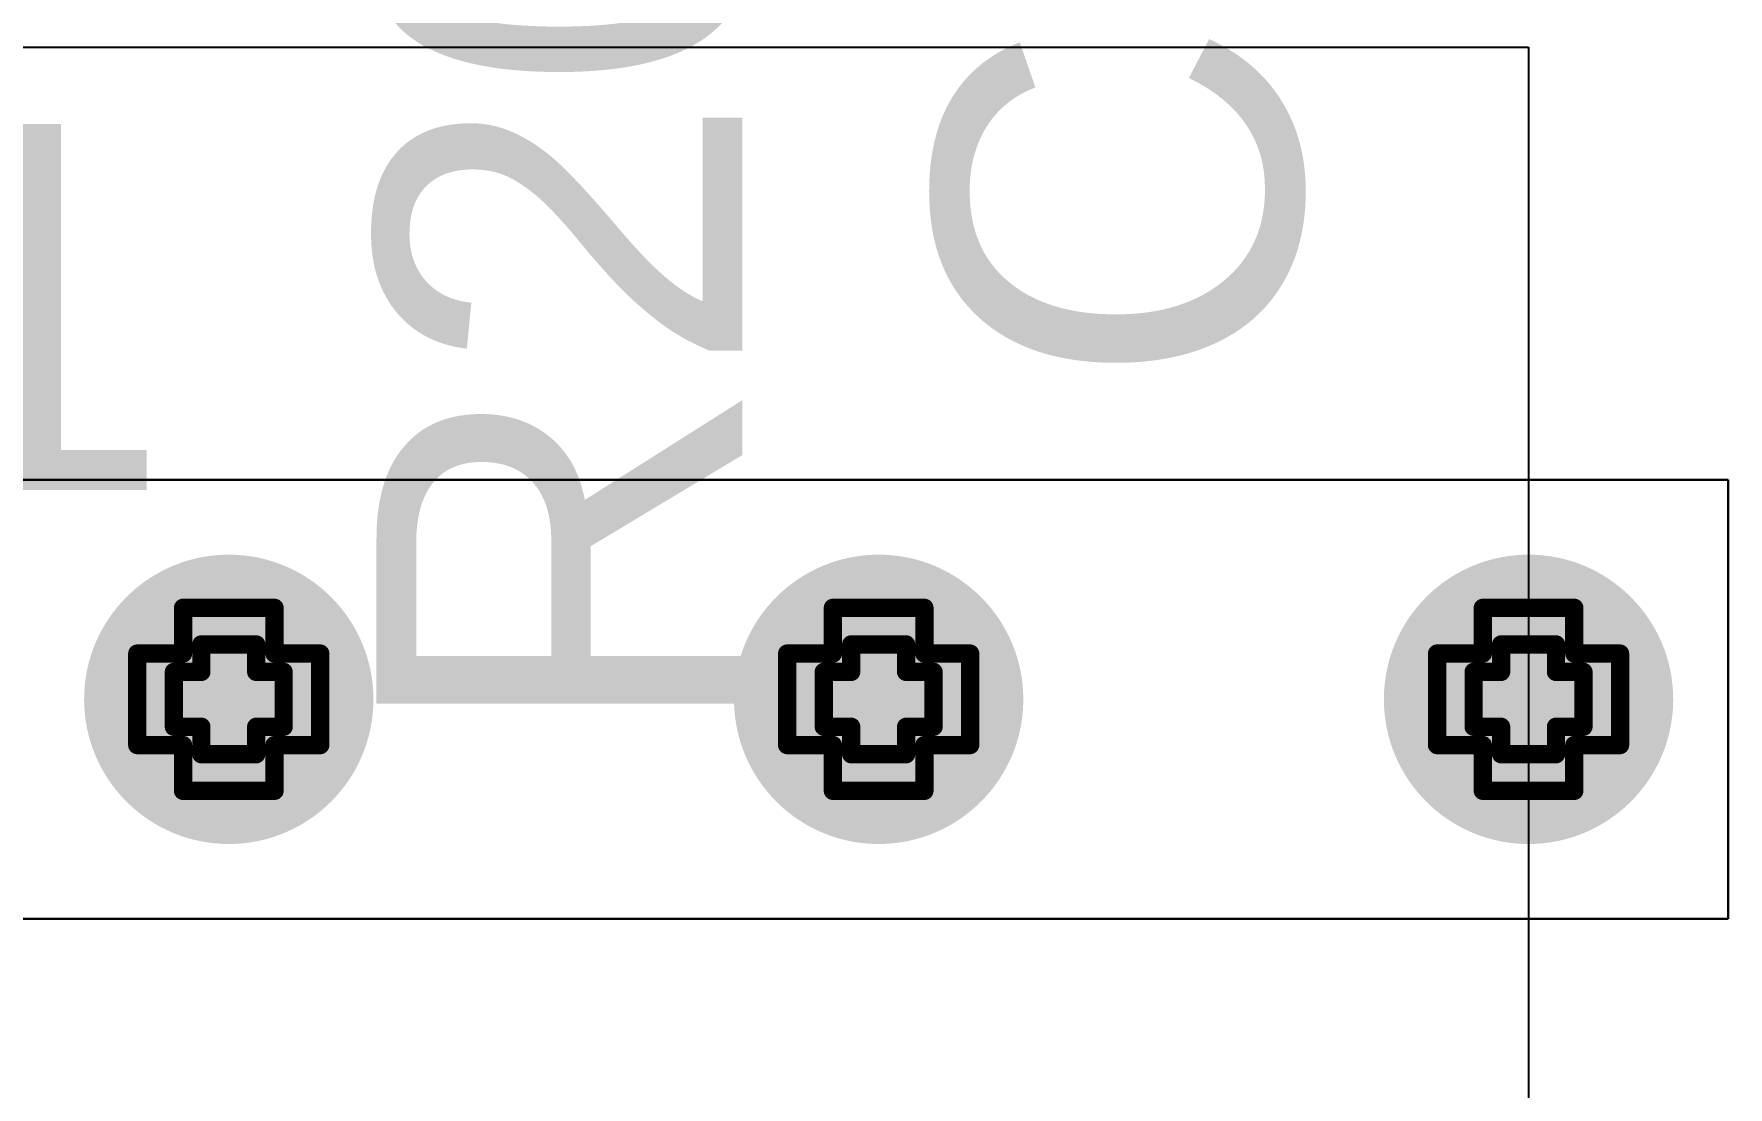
# Model space of a CAD drawing. Header units: inches. Extents: x -7 to 5163, y -3 to 5149.
# Drawn here: x 32.704 to 37.407, y 125.587 to 128.51 of the extents above; entities that cross this region are included whole.
import ezdxf

# ---------------------------------------------------------------- set-up
doc = ezdxf.new("R2010")
doc.units = ezdxf.units.IN
for name, color, linetype in [('Bottom Layer', 5, 'Continuous'), ('Bottom Solder', 6, 'Continuous'), ('Drill Drawing', 1, 'Continuous'), ('GND', 76, 'Continuous'), ('PWR', 16, 'Continuous'), ('Top Layer', 1, 'Continuous'), ('Top Overlay', 2, 'Continuous'), ('Top Solder', 216, 'Continuous'), ('Via Holes', 16, 'Continuous')]:
    doc.layers.add(name, color=color, linetype=linetype)
doc.styles.add('Arial', font='', dxfattribs={"height": 0.2})
doc.styles.get('Arial').set_extended_font_data('Arial')

msp = doc.modelspace()

# ---------------------------------------------------------------- hatches: boundary and pattern name
at = {"layer": 'Bottom Layer'}
h = msp.add_hatch(color=5, dxfattribs=at)
edge = h.paths.add_edge_path()
edge.add_arc((33.2447, 126.6631), 0.3, 0, 360)
h = msp.add_hatch(color=5, dxfattribs=at)
edge = h.paths.add_edge_path()
edge.add_arc((35.0489, 126.6631), 0.3, 0, 360)
h = msp.add_hatch(color=5, dxfattribs=at)
edge = h.paths.add_edge_path()
edge.add_arc((36.8531, 126.6631), 0.3, 0, 360)
at = {"layer": 'Bottom Solder'}
h = msp.add_hatch(color=6, dxfattribs=at)
edge = h.paths.add_edge_path()
edge.add_arc((33.2447, 126.6631), 0.4016, 0, 360)
h = msp.add_hatch(color=6, dxfattribs=at)
edge = h.paths.add_edge_path()
edge.add_arc((35.0489, 126.6631), 0.4016, 0, 360)
h = msp.add_hatch(color=6, dxfattribs=at)
edge = h.paths.add_edge_path()
edge.add_arc((36.8531, 126.6631), 0.4016, 0, 360)
at = {"layer": 'GND'}
h = msp.add_hatch(color=76, dxfattribs=at)
edge = h.paths.add_edge_path()
edge.add_arc((33.2447, 126.6631), 0.3, 0, 360)
h = msp.add_hatch(color=76, dxfattribs=at)
edge = h.paths.add_edge_path()
edge.add_arc((35.0489, 126.6631), 0.3, 0, 360)
h = msp.add_hatch(color=76, dxfattribs=at)
edge = h.paths.add_edge_path()
edge.add_arc((36.8531, 126.6631), 0.3, 0, 360)
at = {"layer": 'PWR'}
h = msp.add_hatch(color=16, dxfattribs=at)
edge = h.paths.add_edge_path()
edge.add_arc((33.2447, 126.6631), 0.3, 0, 360)
h = msp.add_hatch(color=16, dxfattribs=at)
edge = h.paths.add_edge_path()
edge.add_arc((35.0489, 126.6631), 0.3, 0, 360)
h = msp.add_hatch(color=16, dxfattribs=at)
edge = h.paths.add_edge_path()
edge.add_arc((36.8531, 126.6631), 0.3, 0, 360)
at = {"layer": 'Top Layer'}
h = msp.add_hatch(color=1, dxfattribs=at)
edge = h.paths.add_edge_path()
edge.add_arc((33.2447, 126.6631), 0.3, 0, 360)
h = msp.add_hatch(color=1, dxfattribs=at)
edge = h.paths.add_edge_path()
edge.add_arc((35.0489, 126.6631), 0.3, 0, 360)
h = msp.add_hatch(color=1, dxfattribs=at)
edge = h.paths.add_edge_path()
edge.add_arc((36.8531, 126.6631), 0.3, 0, 360)
at = {"layer": 'Top Solder'}
h = msp.add_hatch(color=216, dxfattribs=at)
edge = h.paths.add_edge_path()
edge.add_arc((33.2447, 126.6631), 0.4016, 0, 360)
h = msp.add_hatch(color=216, dxfattribs=at)
edge = h.paths.add_edge_path()
edge.add_arc((35.0489, 126.6631), 0.4016, 0, 360)
h = msp.add_hatch(color=216, dxfattribs=at)
edge = h.paths.add_edge_path()
edge.add_arc((36.8531, 126.6631), 0.4016, 0, 360)
at = {"layer": 'Via Holes'}
h = msp.add_hatch(color=7, dxfattribs=at)
edge = h.paths.add_edge_path()
edge.add_arc((33.2447, 126.6631), 0.15, 0, 360)
h = msp.add_hatch(color=7, dxfattribs=at)
edge = h.paths.add_edge_path()
edge.add_arc((35.0489, 126.6631), 0.15, 0, 360)
h = msp.add_hatch(color=7, dxfattribs=at)
edge = h.paths.add_edge_path()
edge.add_arc((36.8531, 126.6631), 0.15, 0, 360)

# ---------------------------------------------------------------- linework, layer by layer
at = {"layer": 'Drill Drawing'}
for points in [[(33.1177, 126.7901, 0.0508, 0.0508, 0), (33.1177, 126.9171, 0.0508, 0.0508, 0)], [(33.1177, 126.9171, 0.0508, 0.0508, 0), (33.3717, 126.9171, 0.0508, 0.0508, 0)], [(33.3717, 126.7901, 0.0508, 0.0508, 0), (33.3717, 126.9171, 0.0508, 0.0508, 0)], [(34.9219, 126.7901, 0.0508, 0.0508, 0), (34.9219, 126.9171, 0.0508, 0.0508, 0)], [(34.9219, 126.9171, 0.0508, 0.0508, 0), (35.1759, 126.9171, 0.0508, 0.0508, 0)], [(35.1759, 126.7901, 0.0508, 0.0508, 0), (35.1759, 126.9171, 0.0508, 0.0508, 0)], [(36.7261, 126.7901, 0.0508, 0.0508, 0), (36.7261, 126.9171, 0.0508, 0.0508, 0)], [(36.7261, 126.9171, 0.0508, 0.0508, 0), (36.9801, 126.9171, 0.0508, 0.0508, 0)], [(36.9801, 126.7901, 0.0508, 0.0508, 0), (36.9801, 126.9171, 0.0508, 0.0508, 0)], [(32.9907, 126.5361, 0.0508, 0.0508, 0), (32.9907, 126.7901, 0.0508, 0.0508, 0)], [(32.9907, 126.7901, 0.0508, 0.0508, 0), (33.1177, 126.7901, 0.0508, 0.0508, 0)], [(33.1685, 126.7393, 0.0508, 0.0508, 0), (33.1685, 126.8155, 0.0508, 0.0508, 0)], [(33.1685, 126.8155, 0.0508, 0.0508, 0), (33.3209, 126.8155, 0.0508, 0.0508, 0)], [(33.3209, 126.7393, 0.0508, 0.0508, 0), (33.3209, 126.8155, 0.0508, 0.0508, 0)], [(33.3717, 126.7901, 0.0508, 0.0508, 0), (33.4987, 126.7901, 0.0508, 0.0508, 0)], [(33.4987, 126.5361, 0.0508, 0.0508, 0), (33.4987, 126.7901, 0.0508, 0.0508, 0)], [(34.7949, 126.5361, 0.0508, 0.0508, 0), (34.7949, 126.7901, 0.0508, 0.0508, 0)], [(34.7949, 126.7901, 0.0508, 0.0508, 0), (34.9219, 126.7901, 0.0508, 0.0508, 0)], [(34.9727, 126.7393, 0.0508, 0.0508, 0), (34.9727, 126.8155, 0.0508, 0.0508, 0)], [(34.9727, 126.8155, 0.0508, 0.0508, 0), (35.1251, 126.8155, 0.0508, 0.0508, 0)], [(35.1251, 126.7393, 0.0508, 0.0508, 0), (35.1251, 126.8155, 0.0508, 0.0508, 0)], [(35.1759, 126.7901, 0.0508, 0.0508, 0), (35.3029, 126.7901, 0.0508, 0.0508, 0)], [(35.3029, 126.5361, 0.0508, 0.0508, 0), (35.3029, 126.7901, 0.0508, 0.0508, 0)], [(36.5991, 126.5361, 0.0508, 0.0508, 0), (36.5991, 126.7901, 0.0508, 0.0508, 0)], [(36.5991, 126.7901, 0.0508, 0.0508, 0), (36.7261, 126.7901, 0.0508, 0.0508, 0)], [(36.7769, 126.7393, 0.0508, 0.0508, 0), (36.7769, 126.8155, 0.0508, 0.0508, 0)], [(36.7769, 126.8155, 0.0508, 0.0508, 0), (36.9293, 126.8155, 0.0508, 0.0508, 0)], [(36.9293, 126.7393, 0.0508, 0.0508, 0), (36.9293, 126.8155, 0.0508, 0.0508, 0)], [(36.9801, 126.7901, 0.0508, 0.0508, 0), (37.1071, 126.7901, 0.0508, 0.0508, 0)], [(37.1071, 126.5361, 0.0508, 0.0508, 0), (37.1071, 126.7901, 0.0508, 0.0508, 0)], [(33.0923, 126.5869, 0.0508, 0.0508, 0), (33.0923, 126.7393, 0.0508, 0.0508, 0)], [(33.0923, 126.7393, 0.0508, 0.0508, 0), (33.1685, 126.7393, 0.0508, 0.0508, 0)], [(33.3209, 126.7393, 0.0508, 0.0508, 0), (33.3971, 126.7393, 0.0508, 0.0508, 0)], [(33.3971, 126.5869, 0.0508, 0.0508, 0), (33.3971, 126.7393, 0.0508, 0.0508, 0)], [(34.8965, 126.5869, 0.0508, 0.0508, 0), (34.8965, 126.7393, 0.0508, 0.0508, 0)], [(34.8965, 126.7393, 0.0508, 0.0508, 0), (34.9727, 126.7393, 0.0508, 0.0508, 0)], [(35.1251, 126.7393, 0.0508, 0.0508, 0), (35.2013, 126.7393, 0.0508, 0.0508, 0)], [(35.2013, 126.5869, 0.0508, 0.0508, 0), (35.2013, 126.7393, 0.0508, 0.0508, 0)], [(36.7007, 126.5869, 0.0508, 0.0508, 0), (36.7007, 126.7393, 0.0508, 0.0508, 0)], [(36.7007, 126.7393, 0.0508, 0.0508, 0), (36.7769, 126.7393, 0.0508, 0.0508, 0)], [(36.9293, 126.7393, 0.0508, 0.0508, 0), (37.0055, 126.7393, 0.0508, 0.0508, 0)], [(37.0055, 126.5869, 0.0508, 0.0508, 0), (37.0055, 126.7393, 0.0508, 0.0508, 0)], [(33.0923, 126.5869, 0.0508, 0.0508, 0), (33.1685, 126.5869, 0.0508, 0.0508, 0)], [(33.1685, 126.5107, 0.0508, 0.0508, 0), (33.1685, 126.5869, 0.0508, 0.0508, 0)], [(33.3209, 126.5869, 0.0508, 0.0508, 0), (33.3971, 126.5869, 0.0508, 0.0508, 0)], [(33.3209, 126.5107, 0.0508, 0.0508, 0), (33.3209, 126.5869, 0.0508, 0.0508, 0)], [(34.8965, 126.5869, 0.0508, 0.0508, 0), (34.9727, 126.5869, 0.0508, 0.0508, 0)], [(34.9727, 126.5107, 0.0508, 0.0508, 0), (34.9727, 126.5869, 0.0508, 0.0508, 0)], [(35.1251, 126.5869, 0.0508, 0.0508, 0), (35.2013, 126.5869, 0.0508, 0.0508, 0)], [(35.1251, 126.5107, 0.0508, 0.0508, 0), (35.1251, 126.5869, 0.0508, 0.0508, 0)], [(36.7007, 126.5869, 0.0508, 0.0508, 0), (36.7769, 126.5869, 0.0508, 0.0508, 0)], [(36.7769, 126.5107, 0.0508, 0.0508, 0), (36.7769, 126.5869, 0.0508, 0.0508, 0)], [(36.9293, 126.5869, 0.0508, 0.0508, 0), (37.0055, 126.5869, 0.0508, 0.0508, 0)], [(36.9293, 126.5107, 0.0508, 0.0508, 0), (36.9293, 126.5869, 0.0508, 0.0508, 0)], [(32.9907, 126.5361, 0.0508, 0.0508, 0), (33.1177, 126.5361, 0.0508, 0.0508, 0)], [(33.1177, 126.4091, 0.0508, 0.0508, 0), (33.1177, 126.5361, 0.0508, 0.0508, 0)], [(33.1685, 126.5107, 0.0508, 0.0508, 0), (33.3209, 126.5107, 0.0508, 0.0508, 0)], [(33.3717, 126.5361, 0.0508, 0.0508, 0), (33.4987, 126.5361, 0.0508, 0.0508, 0)], [(33.3717, 126.4091, 0.0508, 0.0508, 0), (33.3717, 126.5361, 0.0508, 0.0508, 0)], [(34.7949, 126.5361, 0.0508, 0.0508, 0), (34.9219, 126.5361, 0.0508, 0.0508, 0)], [(34.9219, 126.4091, 0.0508, 0.0508, 0), (34.9219, 126.5361, 0.0508, 0.0508, 0)], [(34.9727, 126.5107, 0.0508, 0.0508, 0), (35.1251, 126.5107, 0.0508, 0.0508, 0)], [(35.1759, 126.5361, 0.0508, 0.0508, 0), (35.3029, 126.5361, 0.0508, 0.0508, 0)], [(35.1759, 126.4091, 0.0508, 0.0508, 0), (35.1759, 126.5361, 0.0508, 0.0508, 0)], [(36.5991, 126.5361, 0.0508, 0.0508, 0), (36.7261, 126.5361, 0.0508, 0.0508, 0)], [(36.7261, 126.4091, 0.0508, 0.0508, 0), (36.7261, 126.5361, 0.0508, 0.0508, 0)], [(36.7769, 126.5107, 0.0508, 0.0508, 0), (36.9293, 126.5107, 0.0508, 0.0508, 0)], [(36.9801, 126.5361, 0.0508, 0.0508, 0), (37.1071, 126.5361, 0.0508, 0.0508, 0)], [(36.9801, 126.4091, 0.0508, 0.0508, 0), (36.9801, 126.5361, 0.0508, 0.0508, 0)], [(33.1177, 126.4091, 0.0508, 0.0508, 0), (33.3717, 126.4091, 0.0508, 0.0508, 0)], [(34.9219, 126.4091, 0.0508, 0.0508, 0), (35.1759, 126.4091, 0.0508, 0.0508, 0)], [(36.7261, 126.4091, 0.0508, 0.0508, 0), (36.9801, 126.4091, 0.0508, 0.0508, 0)]]:
    msp.add_lwpolyline(points, format="xyseb", dxfattribs=at)
for points in [[(33.105, 126.9171, 0.0254, 0.0254, 1), (33.1304, 126.9171, 0.0254, 0.0254, 1)], [(33.105, 126.9171, 0.0254, 0.0254, 1), (33.1304, 126.9171, 0.0254, 0.0254, 1)], [(33.359, 126.9171, 0.0254, 0.0254, 1), (33.3844, 126.9171, 0.0254, 0.0254, 1)], [(33.359, 126.9171, 0.0254, 0.0254, 1), (33.3844, 126.9171, 0.0254, 0.0254, 1)], [(34.9092, 126.9171, 0.0254, 0.0254, 1), (34.9346, 126.9171, 0.0254, 0.0254, 1)], [(34.9092, 126.9171, 0.0254, 0.0254, 1), (34.9346, 126.9171, 0.0254, 0.0254, 1)], [(35.1632, 126.9171, 0.0254, 0.0254, 1), (35.1886, 126.9171, 0.0254, 0.0254, 1)], [(35.1632, 126.9171, 0.0254, 0.0254, 1), (35.1886, 126.9171, 0.0254, 0.0254, 1)], [(36.7134, 126.9171, 0.0254, 0.0254, 1), (36.7388, 126.9171, 0.0254, 0.0254, 1)], [(36.7134, 126.9171, 0.0254, 0.0254, 1), (36.7388, 126.9171, 0.0254, 0.0254, 1)], [(36.9674, 126.9171, 0.0254, 0.0254, 1), (36.9928, 126.9171, 0.0254, 0.0254, 1)], [(36.9674, 126.9171, 0.0254, 0.0254, 1), (36.9928, 126.9171, 0.0254, 0.0254, 1)], [(32.978, 126.7901, 0.0254, 0.0254, 1), (33.0034, 126.7901, 0.0254, 0.0254, 1)], [(32.978, 126.7901, 0.0254, 0.0254, 1), (33.0034, 126.7901, 0.0254, 0.0254, 1)], [(33.105, 126.7901, 0.0254, 0.0254, 1), (33.1304, 126.7901, 0.0254, 0.0254, 1)], [(33.105, 126.7901, 0.0254, 0.0254, 1), (33.1304, 126.7901, 0.0254, 0.0254, 1)], [(33.1558, 126.8155, 0.0254, 0.0254, 1), (33.1812, 126.8155, 0.0254, 0.0254, 1)], [(33.1558, 126.8155, 0.0254, 0.0254, 1), (33.1812, 126.8155, 0.0254, 0.0254, 1)], [(33.3082, 126.8155, 0.0254, 0.0254, 1), (33.3336, 126.8155, 0.0254, 0.0254, 1)], [(33.3082, 126.8155, 0.0254, 0.0254, 1), (33.3336, 126.8155, 0.0254, 0.0254, 1)], [(33.359, 126.7901, 0.0254, 0.0254, 1), (33.3844, 126.7901, 0.0254, 0.0254, 1)], [(33.359, 126.7901, 0.0254, 0.0254, 1), (33.3844, 126.7901, 0.0254, 0.0254, 1)], [(33.486, 126.7901, 0.0254, 0.0254, 1), (33.5114, 126.7901, 0.0254, 0.0254, 1)], [(33.486, 126.7901, 0.0254, 0.0254, 1), (33.5114, 126.7901, 0.0254, 0.0254, 1)], [(34.7822, 126.7901, 0.0254, 0.0254, 1), (34.8076, 126.7901, 0.0254, 0.0254, 1)], [(34.7822, 126.7901, 0.0254, 0.0254, 1), (34.8076, 126.7901, 0.0254, 0.0254, 1)], [(34.9092, 126.7901, 0.0254, 0.0254, 1), (34.9346, 126.7901, 0.0254, 0.0254, 1)], [(34.9092, 126.7901, 0.0254, 0.0254, 1), (34.9346, 126.7901, 0.0254, 0.0254, 1)], [(34.96, 126.8155, 0.0254, 0.0254, 1), (34.9854, 126.8155, 0.0254, 0.0254, 1)], [(34.96, 126.8155, 0.0254, 0.0254, 1), (34.9854, 126.8155, 0.0254, 0.0254, 1)], [(35.1124, 126.8155, 0.0254, 0.0254, 1), (35.1378, 126.8155, 0.0254, 0.0254, 1)], [(35.1124, 126.8155, 0.0254, 0.0254, 1), (35.1378, 126.8155, 0.0254, 0.0254, 1)], [(35.1632, 126.7901, 0.0254, 0.0254, 1), (35.1886, 126.7901, 0.0254, 0.0254, 1)], [(35.1632, 126.7901, 0.0254, 0.0254, 1), (35.1886, 126.7901, 0.0254, 0.0254, 1)], [(35.2902, 126.7901, 0.0254, 0.0254, 1), (35.3156, 126.7901, 0.0254, 0.0254, 1)], [(35.2902, 126.7901, 0.0254, 0.0254, 1), (35.3156, 126.7901, 0.0254, 0.0254, 1)], [(36.5864, 126.7901, 0.0254, 0.0254, 1), (36.6118, 126.7901, 0.0254, 0.0254, 1)], [(36.5864, 126.7901, 0.0254, 0.0254, 1), (36.6118, 126.7901, 0.0254, 0.0254, 1)], [(36.7134, 126.7901, 0.0254, 0.0254, 1), (36.7388, 126.7901, 0.0254, 0.0254, 1)], [(36.7134, 126.7901, 0.0254, 0.0254, 1), (36.7388, 126.7901, 0.0254, 0.0254, 1)], [(36.7642, 126.8155, 0.0254, 0.0254, 1), (36.7896, 126.8155, 0.0254, 0.0254, 1)], [(36.7642, 126.8155, 0.0254, 0.0254, 1), (36.7896, 126.8155, 0.0254, 0.0254, 1)], [(36.9166, 126.8155, 0.0254, 0.0254, 1), (36.942, 126.8155, 0.0254, 0.0254, 1)], [(36.9166, 126.8155, 0.0254, 0.0254, 1), (36.942, 126.8155, 0.0254, 0.0254, 1)], [(36.9674, 126.7901, 0.0254, 0.0254, 1), (36.9928, 126.7901, 0.0254, 0.0254, 1)], [(36.9674, 126.7901, 0.0254, 0.0254, 1), (36.9928, 126.7901, 0.0254, 0.0254, 1)], [(37.0944, 126.7901, 0.0254, 0.0254, 1), (37.1198, 126.7901, 0.0254, 0.0254, 1)], [(37.0944, 126.7901, 0.0254, 0.0254, 1), (37.1198, 126.7901, 0.0254, 0.0254, 1)], [(33.0796, 126.7393, 0.0254, 0.0254, 1), (33.105, 126.7393, 0.0254, 0.0254, 1)], [(33.0796, 126.7393, 0.0254, 0.0254, 1), (33.105, 126.7393, 0.0254, 0.0254, 1)], [(33.1558, 126.7393, 0.0254, 0.0254, 1), (33.1812, 126.7393, 0.0254, 0.0254, 1)], [(33.1558, 126.7393, 0.0254, 0.0254, 1), (33.1812, 126.7393, 0.0254, 0.0254, 1)], [(33.3082, 126.7393, 0.0254, 0.0254, 1), (33.3336, 126.7393, 0.0254, 0.0254, 1)], [(33.3082, 126.7393, 0.0254, 0.0254, 1), (33.3336, 126.7393, 0.0254, 0.0254, 1)], [(33.3844, 126.7393, 0.0254, 0.0254, 1), (33.4098, 126.7393, 0.0254, 0.0254, 1)], [(33.3844, 126.7393, 0.0254, 0.0254, 1), (33.4098, 126.7393, 0.0254, 0.0254, 1)], [(34.8838, 126.7393, 0.0254, 0.0254, 1), (34.9092, 126.7393, 0.0254, 0.0254, 1)], [(34.8838, 126.7393, 0.0254, 0.0254, 1), (34.9092, 126.7393, 0.0254, 0.0254, 1)], [(34.96, 126.7393, 0.0254, 0.0254, 1), (34.9854, 126.7393, 0.0254, 0.0254, 1)], [(34.96, 126.7393, 0.0254, 0.0254, 1), (34.9854, 126.7393, 0.0254, 0.0254, 1)], [(35.1124, 126.7393, 0.0254, 0.0254, 1), (35.1378, 126.7393, 0.0254, 0.0254, 1)], [(35.1124, 126.7393, 0.0254, 0.0254, 1), (35.1378, 126.7393, 0.0254, 0.0254, 1)], [(35.1886, 126.7393, 0.0254, 0.0254, 1), (35.214, 126.7393, 0.0254, 0.0254, 1)], [(35.1886, 126.7393, 0.0254, 0.0254, 1), (35.214, 126.7393, 0.0254, 0.0254, 1)], [(36.688, 126.7393, 0.0254, 0.0254, 1), (36.7134, 126.7393, 0.0254, 0.0254, 1)], [(36.688, 126.7393, 0.0254, 0.0254, 1), (36.7134, 126.7393, 0.0254, 0.0254, 1)], [(36.7642, 126.7393, 0.0254, 0.0254, 1), (36.7896, 126.7393, 0.0254, 0.0254, 1)], [(36.7642, 126.7393, 0.0254, 0.0254, 1), (36.7896, 126.7393, 0.0254, 0.0254, 1)], [(36.9166, 126.7393, 0.0254, 0.0254, 1), (36.942, 126.7393, 0.0254, 0.0254, 1)], [(36.9166, 126.7393, 0.0254, 0.0254, 1), (36.942, 126.7393, 0.0254, 0.0254, 1)], [(36.9928, 126.7393, 0.0254, 0.0254, 1), (37.0182, 126.7393, 0.0254, 0.0254, 1)], [(36.9928, 126.7393, 0.0254, 0.0254, 1), (37.0182, 126.7393, 0.0254, 0.0254, 1)], [(33.0796, 126.5869, 0.0254, 0.0254, 1), (33.105, 126.5869, 0.0254, 0.0254, 1)], [(33.0796, 126.5869, 0.0254, 0.0254, 1), (33.105, 126.5869, 0.0254, 0.0254, 1)], [(33.1558, 126.5869, 0.0254, 0.0254, 1), (33.1812, 126.5869, 0.0254, 0.0254, 1)], [(33.1558, 126.5869, 0.0254, 0.0254, 1), (33.1812, 126.5869, 0.0254, 0.0254, 1)], [(33.3082, 126.5869, 0.0254, 0.0254, 1), (33.3336, 126.5869, 0.0254, 0.0254, 1)], [(33.3082, 126.5869, 0.0254, 0.0254, 1), (33.3336, 126.5869, 0.0254, 0.0254, 1)], [(33.3844, 126.5869, 0.0254, 0.0254, 1), (33.4098, 126.5869, 0.0254, 0.0254, 1)], [(33.3844, 126.5869, 0.0254, 0.0254, 1), (33.4098, 126.5869, 0.0254, 0.0254, 1)], [(34.8838, 126.5869, 0.0254, 0.0254, 1), (34.9092, 126.5869, 0.0254, 0.0254, 1)], [(34.8838, 126.5869, 0.0254, 0.0254, 1), (34.9092, 126.5869, 0.0254, 0.0254, 1)], [(34.96, 126.5869, 0.0254, 0.0254, 1), (34.9854, 126.5869, 0.0254, 0.0254, 1)], [(34.96, 126.5869, 0.0254, 0.0254, 1), (34.9854, 126.5869, 0.0254, 0.0254, 1)], [(35.1124, 126.5869, 0.0254, 0.0254, 1), (35.1378, 126.5869, 0.0254, 0.0254, 1)], [(35.1124, 126.5869, 0.0254, 0.0254, 1), (35.1378, 126.5869, 0.0254, 0.0254, 1)], [(35.1886, 126.5869, 0.0254, 0.0254, 1), (35.214, 126.5869, 0.0254, 0.0254, 1)], [(35.1886, 126.5869, 0.0254, 0.0254, 1), (35.214, 126.5869, 0.0254, 0.0254, 1)], [(36.688, 126.5869, 0.0254, 0.0254, 1), (36.7134, 126.5869, 0.0254, 0.0254, 1)], [(36.688, 126.5869, 0.0254, 0.0254, 1), (36.7134, 126.5869, 0.0254, 0.0254, 1)], [(36.7642, 126.5869, 0.0254, 0.0254, 1), (36.7896, 126.5869, 0.0254, 0.0254, 1)], [(36.7642, 126.5869, 0.0254, 0.0254, 1), (36.7896, 126.5869, 0.0254, 0.0254, 1)], [(36.9166, 126.5869, 0.0254, 0.0254, 1), (36.942, 126.5869, 0.0254, 0.0254, 1)], [(36.9166, 126.5869, 0.0254, 0.0254, 1), (36.942, 126.5869, 0.0254, 0.0254, 1)], [(36.9928, 126.5869, 0.0254, 0.0254, 1), (37.0182, 126.5869, 0.0254, 0.0254, 1)], [(36.9928, 126.5869, 0.0254, 0.0254, 1), (37.0182, 126.5869, 0.0254, 0.0254, 1)], [(32.978, 126.5361, 0.0254, 0.0254, 1), (33.0034, 126.5361, 0.0254, 0.0254, 1)], [(32.978, 126.5361, 0.0254, 0.0254, 1), (33.0034, 126.5361, 0.0254, 0.0254, 1)], [(33.105, 126.5361, 0.0254, 0.0254, 1), (33.1304, 126.5361, 0.0254, 0.0254, 1)], [(33.105, 126.5361, 0.0254, 0.0254, 1), (33.1304, 126.5361, 0.0254, 0.0254, 1)], [(33.1558, 126.5107, 0.0254, 0.0254, 1), (33.1812, 126.5107, 0.0254, 0.0254, 1)], [(33.1558, 126.5107, 0.0254, 0.0254, 1), (33.1812, 126.5107, 0.0254, 0.0254, 1)], [(33.3082, 126.5107, 0.0254, 0.0254, 1), (33.3336, 126.5107, 0.0254, 0.0254, 1)], [(33.3082, 126.5107, 0.0254, 0.0254, 1), (33.3336, 126.5107, 0.0254, 0.0254, 1)], [(33.359, 126.5361, 0.0254, 0.0254, 1), (33.3844, 126.5361, 0.0254, 0.0254, 1)], [(33.359, 126.5361, 0.0254, 0.0254, 1), (33.3844, 126.5361, 0.0254, 0.0254, 1)], [(33.486, 126.5361, 0.0254, 0.0254, 1), (33.5114, 126.5361, 0.0254, 0.0254, 1)], [(33.486, 126.5361, 0.0254, 0.0254, 1), (33.5114, 126.5361, 0.0254, 0.0254, 1)], [(34.7822, 126.5361, 0.0254, 0.0254, 1), (34.8076, 126.5361, 0.0254, 0.0254, 1)], [(34.7822, 126.5361, 0.0254, 0.0254, 1), (34.8076, 126.5361, 0.0254, 0.0254, 1)], [(34.9092, 126.5361, 0.0254, 0.0254, 1), (34.9346, 126.5361, 0.0254, 0.0254, 1)], [(34.9092, 126.5361, 0.0254, 0.0254, 1), (34.9346, 126.5361, 0.0254, 0.0254, 1)], [(34.96, 126.5107, 0.0254, 0.0254, 1), (34.9854, 126.5107, 0.0254, 0.0254, 1)], [(34.96, 126.5107, 0.0254, 0.0254, 1), (34.9854, 126.5107, 0.0254, 0.0254, 1)], [(35.1124, 126.5107, 0.0254, 0.0254, 1), (35.1378, 126.5107, 0.0254, 0.0254, 1)], [(35.1124, 126.5107, 0.0254, 0.0254, 1), (35.1378, 126.5107, 0.0254, 0.0254, 1)], [(35.1632, 126.5361, 0.0254, 0.0254, 1), (35.1886, 126.5361, 0.0254, 0.0254, 1)], [(35.1632, 126.5361, 0.0254, 0.0254, 1), (35.1886, 126.5361, 0.0254, 0.0254, 1)], [(35.2902, 126.5361, 0.0254, 0.0254, 1), (35.3156, 126.5361, 0.0254, 0.0254, 1)], [(35.2902, 126.5361, 0.0254, 0.0254, 1), (35.3156, 126.5361, 0.0254, 0.0254, 1)], [(36.5864, 126.5361, 0.0254, 0.0254, 1), (36.6118, 126.5361, 0.0254, 0.0254, 1)], [(36.5864, 126.5361, 0.0254, 0.0254, 1), (36.6118, 126.5361, 0.0254, 0.0254, 1)], [(36.7134, 126.5361, 0.0254, 0.0254, 1), (36.7388, 126.5361, 0.0254, 0.0254, 1)], [(36.7134, 126.5361, 0.0254, 0.0254, 1), (36.7388, 126.5361, 0.0254, 0.0254, 1)], [(36.7642, 126.5107, 0.0254, 0.0254, 1), (36.7896, 126.5107, 0.0254, 0.0254, 1)], [(36.7642, 126.5107, 0.0254, 0.0254, 1), (36.7896, 126.5107, 0.0254, 0.0254, 1)], [(36.9166, 126.5107, 0.0254, 0.0254, 1), (36.942, 126.5107, 0.0254, 0.0254, 1)], [(36.9166, 126.5107, 0.0254, 0.0254, 1), (36.942, 126.5107, 0.0254, 0.0254, 1)], [(36.9674, 126.5361, 0.0254, 0.0254, 1), (36.9928, 126.5361, 0.0254, 0.0254, 1)], [(36.9674, 126.5361, 0.0254, 0.0254, 1), (36.9928, 126.5361, 0.0254, 0.0254, 1)], [(37.0944, 126.5361, 0.0254, 0.0254, 1), (37.1198, 126.5361, 0.0254, 0.0254, 1)], [(37.0944, 126.5361, 0.0254, 0.0254, 1), (37.1198, 126.5361, 0.0254, 0.0254, 1)], [(33.105, 126.4091, 0.0254, 0.0254, 1), (33.1304, 126.4091, 0.0254, 0.0254, 1)], [(33.105, 126.4091, 0.0254, 0.0254, 1), (33.1304, 126.4091, 0.0254, 0.0254, 1)], [(33.359, 126.4091, 0.0254, 0.0254, 1), (33.3844, 126.4091, 0.0254, 0.0254, 1)], [(33.359, 126.4091, 0.0254, 0.0254, 1), (33.3844, 126.4091, 0.0254, 0.0254, 1)], [(34.9092, 126.4091, 0.0254, 0.0254, 1), (34.9346, 126.4091, 0.0254, 0.0254, 1)], [(34.9092, 126.4091, 0.0254, 0.0254, 1), (34.9346, 126.4091, 0.0254, 0.0254, 1)], [(35.1632, 126.4091, 0.0254, 0.0254, 1), (35.1886, 126.4091, 0.0254, 0.0254, 1)], [(35.1632, 126.4091, 0.0254, 0.0254, 1), (35.1886, 126.4091, 0.0254, 0.0254, 1)], [(36.7134, 126.4091, 0.0254, 0.0254, 1), (36.7388, 126.4091, 0.0254, 0.0254, 1)], [(36.7134, 126.4091, 0.0254, 0.0254, 1), (36.7388, 126.4091, 0.0254, 0.0254, 1)], [(36.9674, 126.4091, 0.0254, 0.0254, 1), (36.9928, 126.4091, 0.0254, 0.0254, 1)], [(36.9674, 126.4091, 0.0254, 0.0254, 1), (36.9928, 126.4091, 0.0254, 0.0254, 1)]]:
    msp.add_lwpolyline(points, format="xyseb", close=True, dxfattribs=at)
at = {"layer": 'PWR'}
for p, q in [((29.0879, 127.2727), (37.4071, 127.2727)), ((37.4071, 127.2727), (29.0879, 127.2727)), ((37.4071, 127.2727), (37.4071, 126.0535)), ((37.4071, 126.0535), (37.4071, 127.2727)), ((37.4071, 126.0535), (29.0879, 126.0535)), ((29.0879, 126.0535), (37.4071, 126.0535))]:
    msp.add_line(p, q, dxfattribs=at)
at = {"layer": 'Top Layer'}
for p, q in [((30.5239, 128.4732), (36.8531, 128.4732)), ((36.8531, 128.4732), (36.8531, 123.2885))]:
    msp.add_line(p, q, dxfattribs=at)

# ---------------------------------------------------------------- texts
at = {"layer": 'Top Overlay', "style": 'Arial'}
for s, p in [('C8', (36.2202, 127.5252)), ('R20', (34.6708, 126.5348))]:
    msp.add_text(s, height=1.016, rotation=90, dxfattribs=at).set_placement(p)
msp.add_text('R21', height=1.016, dxfattribs=at).set_placement((30.4824, 127.2445))

doc.saveas('drawing.dxf')
